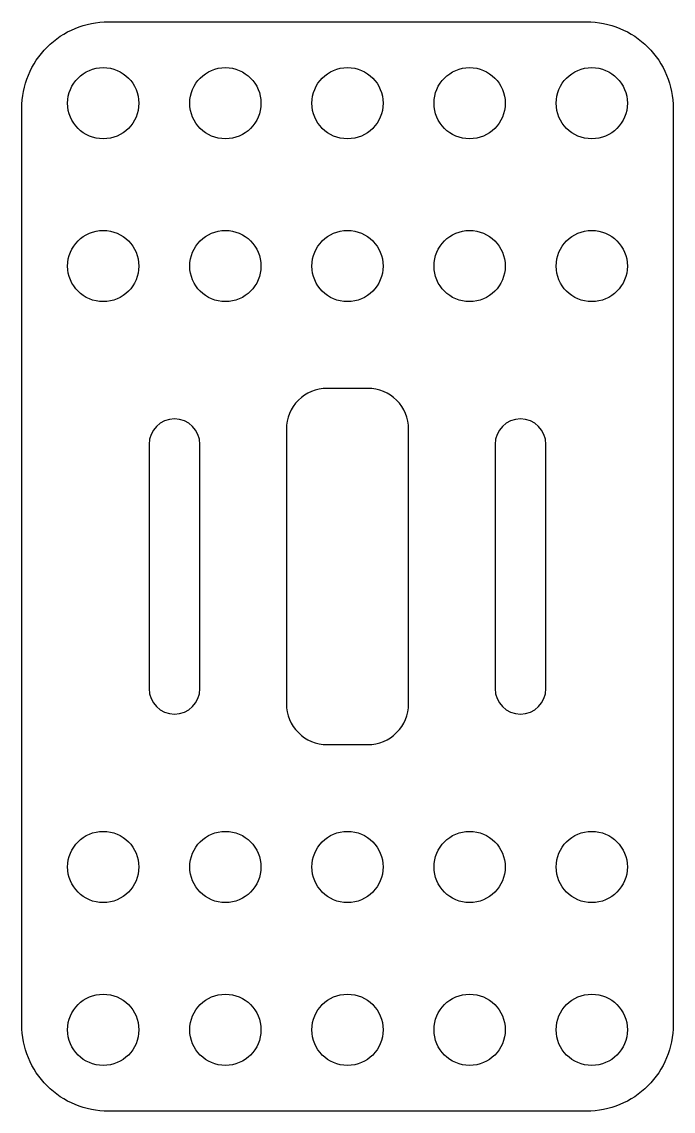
# Model space of a CAD drawing. Header units: millimetres. Extents: x -56 to 9, y -107 to 0.
import ezdxf

# ---------------------------------------------------------------- set-up
doc = ezdxf.new("R2010")
doc.units = ezdxf.units.MM
doc.layers.get('0').update_dxf_attribs({"linetype": 'CONTINUOUS'})

msp = doc.modelspace()

# ---------------------------------------------------------------- linework, layer by layer
for points in [[(0, 0, -0.414214), (8.5, -8.5), (8.5, -98.55, -0.414214), (0, -107.05), (-47, -107.05, -0.414214), (-55.5, -98.55), (-55.5, -8.5, -0.414214), (-47, 0)], [(-17.5, -67.02), (-17.5, -40.02, 0.414214), (-21.5, -36.02), (-25.5, -36.02, 0.414214), (-29.5, -40.02), (-29.5, -67.02, 0.414214), (-25.5, -71.02), (-21.5, -71.02, 0.414214)], [(-38, -65.52), (-38, -41.52, 1), (-43, -41.52), (-43, -65.52, 1)], [(-9, -41.52), (-9, -65.52, 1), (-4, -65.52), (-4, -41.52, 1)]]:
    msp.add_lwpolyline(points, format="xyb", close=True)
for centre in [(-47.5, -8), (-35.5, -8), (-23.5, -8), (-11.5, -8), (0.5, -8), (-47.5, -24), (-35.5, -24), (-23.5, -24), (-11.5, -24), (0.5, -24), (-47.5, -83.05), (-35.5, -83.05), (-23.5, -83.05), (-11.5, -83.05), (0.5, -83.05), (-47.5, -99.05), (-35.5, -99.05), (-23.5, -99.05), (-11.5, -99.05), (0.5, -99.05)]:
    msp.add_circle(centre, 3.5)

doc.saveas('drawing.dxf')
